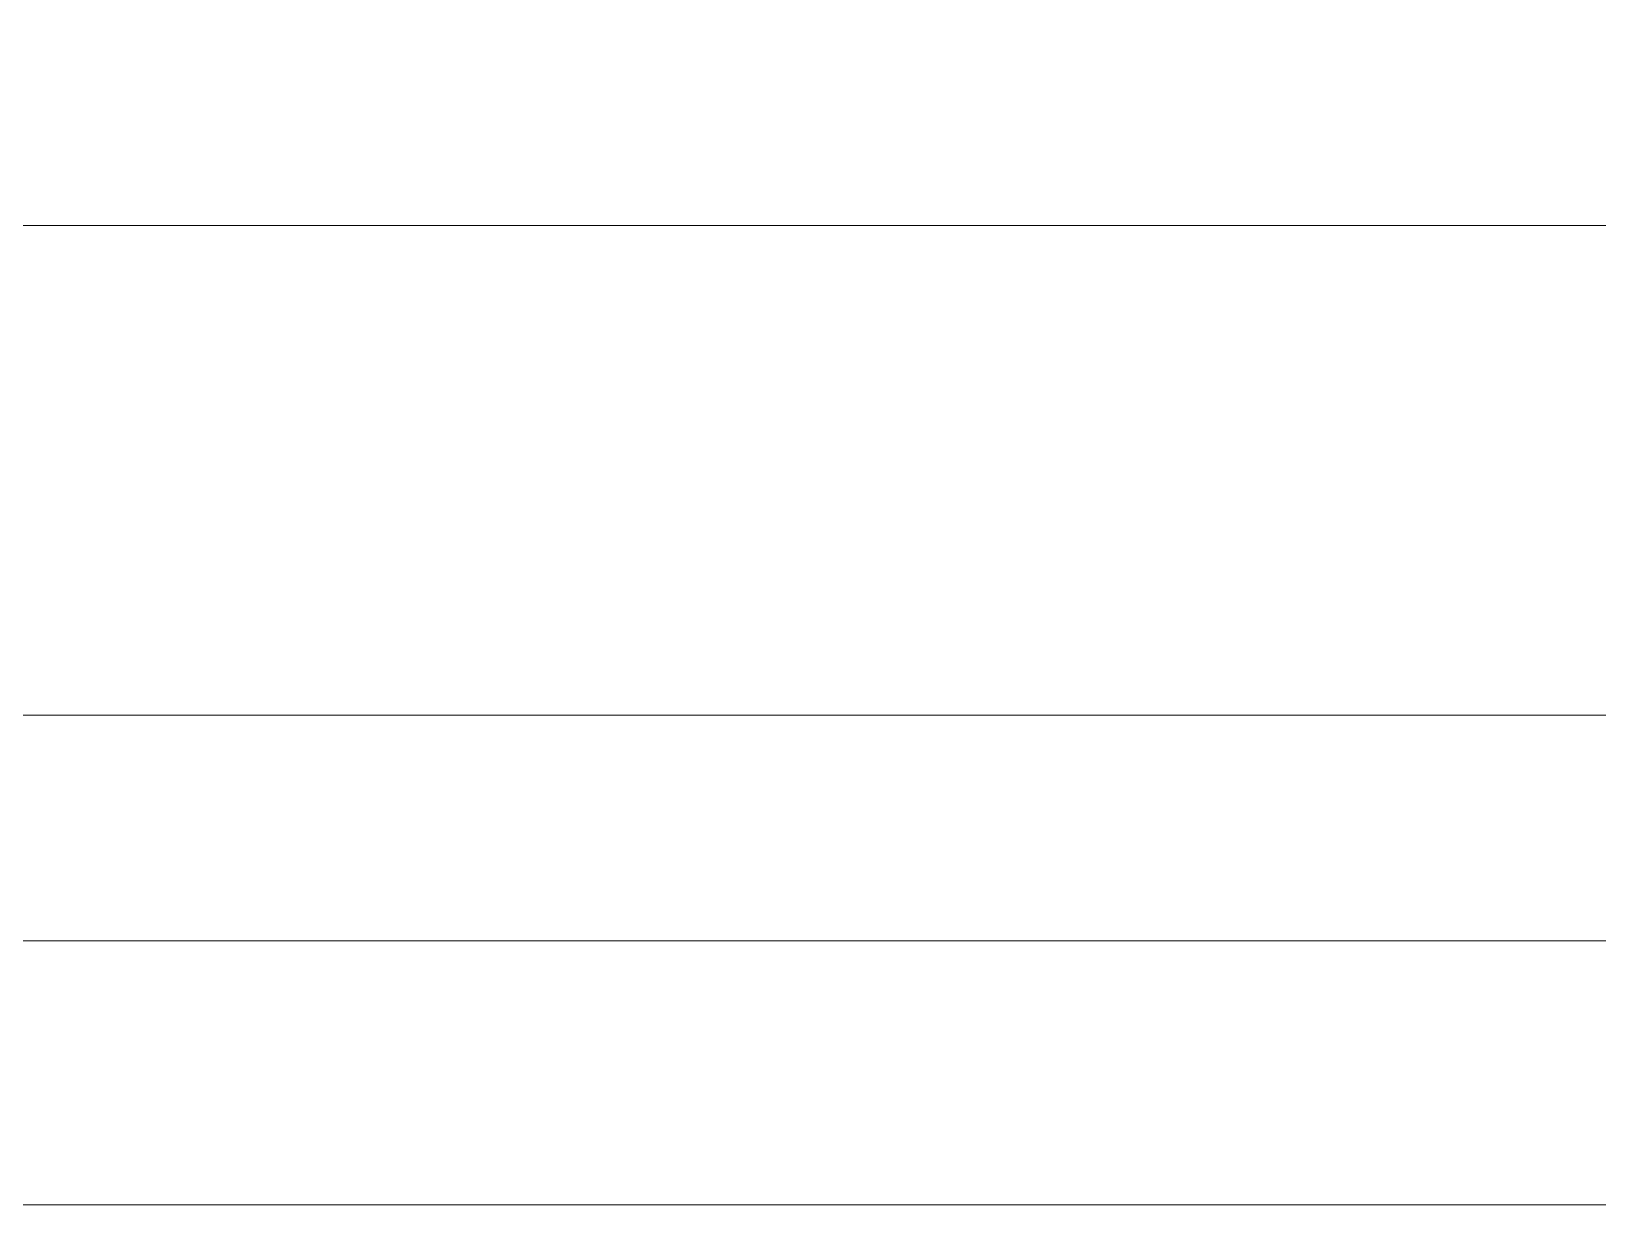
# Model space of a CAD drawing. Header units: metres. Extents: x -44.2 to 48.2, y -39.5 to 19.7.
# Drawn here: x -13.95 to 16.72, y -39.47 to -16.49 of the extents above; entities that cross this region are included whole.
import ezdxf

# ---------------------------------------------------------------- set-up
doc = ezdxf.new("R2010")
doc.units = ezdxf.units.M
doc.layers.add('3D-FLOR-OTLN', color=6, linetype='Continuous', lineweight=9)

msp = doc.modelspace()

# ---------------------------------------------------------------- meshes
at = {"layer": '3D-FLOR-OTLN'}
mesh = msp.add_polyface(dxfattribs=at)
corners = [(48.193, -20.294, -0.24), (-44.157, -20.294, -0.24), (-44.157, -15.871, -0.24), (48.193, -15.871, -0.24)]
mesh.append_faces([[corners[k] for k in face] for face in [(3, 0, 1, 2)]])
mesh = msp.add_polyface(dxfattribs=at)
corners = [(48.193, -20.294, -0.09), (48.193, -15.871, -0.09), (-44.157, -15.871, -0.09), (-44.157, -20.294, -0.09)]
mesh.append_faces([[corners[k] for k in face] for face in [(2, 3, 0, 1)]])
mesh = msp.add_polyface(dxfattribs=at)
corners = [(47.843, -20.294, -0.3), (47.843, -39.472, -0.3), (-44.157, -39.472, -0.3), (-44.157, -20.294, -0.3)]
mesh.append_faces([[corners[k] for k in face] for face in [(3, 0, 1, 2)]])
mesh = msp.add_polyface(dxfattribs=at)
corners = [(47.843, -20.294, -0.15), (-44.157, -20.294, -0.15), (-44.157, -39.472, -0.15), (47.843, -39.472, -0.15)]
mesh.append_faces([[corners[k] for k in face] for face in [(2, 3, 0, 1)]])
mesh = msp.add_polyface(dxfattribs=at)
corners = [(47.843, -20.294, -0.3), (-44.157, -20.294, -0.3), (-44.157, -20.294, -0.15), (47.843, -20.294, -0.15)]
mesh.append_faces([[corners[k] for k in face] for face in [(0, 1, 2, 3)]])
mesh = msp.add_polyface(dxfattribs=at)
corners = [(-44.157, -20.294, -0.24), (48.193, -20.294, -0.24), (48.193, -20.294, -0.09), (-44.157, -20.294, -0.09)]
mesh.append_faces([[corners[k] for k in face] for face in [(0, 1, 2, 3)]])
mesh = msp.add_polyface(dxfattribs=at)
corners = [(48.193, -34.307, -0.24), (-44.157, -34.307, -0.24), (-44.157, -29.883, -0.24), (48.193, -29.883, -0.24)]
mesh.append_faces([[corners[k] for k in face] for face in [(3, 0, 1, 2)]])
mesh = msp.add_polyface(dxfattribs=at)
corners = [(48.193, -34.307, -0.09), (48.193, -29.883, -0.09), (-44.157, -29.883, -0.09), (-44.157, -34.307, -0.09)]
mesh.append_faces([[corners[k] for k in face] for face in [(2, 3, 0, 1)]])
mesh = msp.add_polyface(dxfattribs=at)
corners = [(48.193, -29.883, -0.24), (-44.157, -29.883, -0.24), (-44.157, -29.883, -0.09), (48.193, -29.883, -0.09)]
mesh.append_faces([[corners[k] for k in face] for face in [(0, 1, 2, 3)]])
mesh = msp.add_polyface(dxfattribs=at)
corners = [(-44.157, -34.307, -0.24), (48.193, -34.307, -0.24), (48.193, -34.307, -0.09), (-44.157, -34.307, -0.09)]
mesh.append_faces([[corners[k] for k in face] for face in [(0, 1, 2, 3)]])
mesh = msp.add_polyface(dxfattribs=at)
corners = [(-44.157, -39.472, -0.3), (47.843, -39.472, -0.3), (47.843, -39.472, -0.15), (-44.157, -39.472, -0.15)]
mesh.append_faces([[corners[k] for k in face] for face in [(0, 1, 2, 3)]])

doc.saveas('drawing.dxf')
